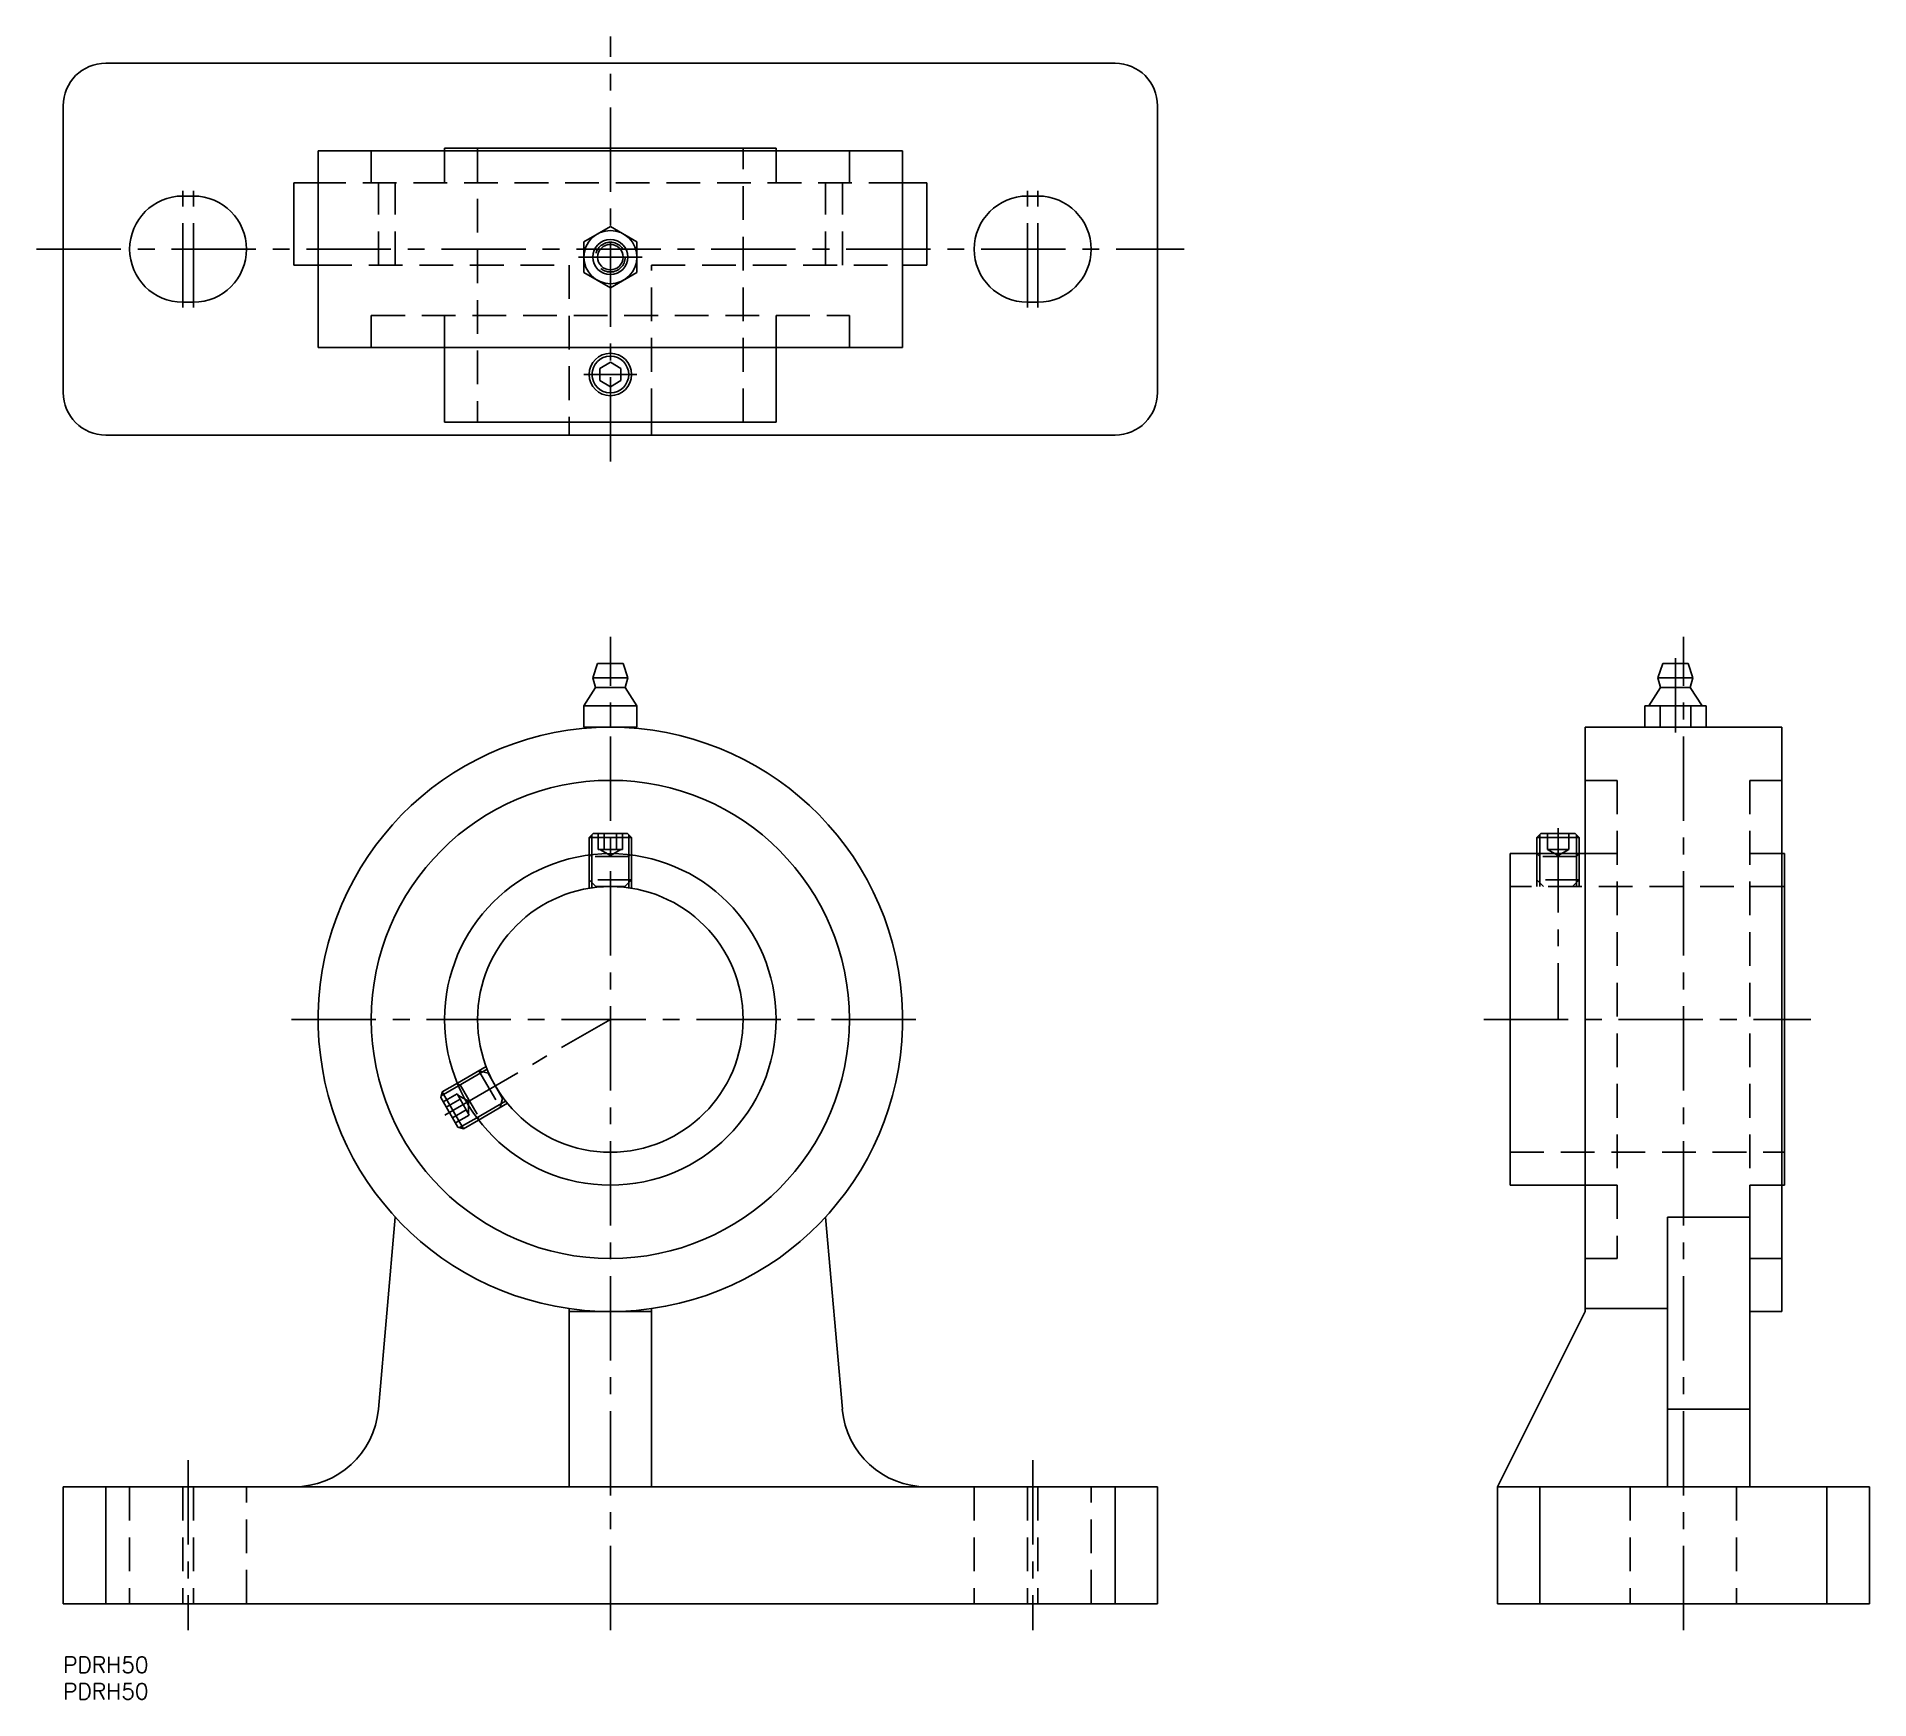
# Model space of a CAD drawing. Extents: x -5 to 340, y -8 to 305.
import ezdxf

# ---------------------------------------------------------------- set-up
doc = ezdxf.new("R2010")
doc.units = 0
doc.header["$LTSCALE"] = 0.5
doc.linetypes.add('CENTER', pattern=[50.8, 31.75, -6.35, 6.35, -6.35])
doc.linetypes.add('DASHED', pattern=[19.05, 12.7, -6.35])
for name, color, linetype in [('MSM_CENTER', 1, 'CENTER'), ('MSM_CONTINUOUS', 7, 'CONTINUOUS'), ('MSM_DASHED', 4, 'DASHED'), ('MSM_NARROW', 5, 'CONTINUOUS'), ('MSM_PART_NUMBER', 7, 'CONTINUOUS')]:
    doc.layers.add(name, color=color, linetype=linetype)
doc.styles.get("Standard").update_dxf_attribs({"font": 'txt.shx', "height": 3, "bigfont": 'bigfont.shx'})

msp = doc.modelspace()

# ---------------------------------------------------------------- linework, layer by layer
at = {"layer": 'MSM_CENTER'}
for p, q in [((103, 225), (103, 305)), ((22.5, 254), (22.5, 276)), ((24.5, 254), (24.5, 276)), ((181.5, 254), (181.5, 276)), ((183.5, 254), (183.5, 276)), ((-5, 265), (211, 265)), ((97, 263.5), (109, 263.5)), ((98, 241.4), (108, 241.4)), ((103, 5), (103, 192)), ((305, 5), (305, 192)), ((303.5, 174), (303.5, 188)), ((281.4, 156), (281.4, 120)), ((43, 120), (163, 120)), ((71.82, 102), (103, 120)), ((267.4, 120), (329, 120)), ((23.5, 37), (23.5, 5)), ((182.5, 37), (182.5, 5))]:
    msp.add_line(p, q, dxfattribs=at)
at = {"layer": 'MSM_CONTINUOUS'}
for p, q in [((198, 300), (8, 300)), ((0, 238), (0, 292)), ((206, 238), (206, 292)), ((48, 283.5), (158, 283.5)), ((48, 283.5), (48, 246.5)), ((71.8, 284), (134.2, 284)), ((71.8, 284), (71.8, 283.5)), ((134.2, 283.5), (134.2, 284)), ((158, 246.5), (158, 283.5)), ((48, 277.5), (43.4, 277.5)), ((162.6, 277.5), (158, 277.5)), ((24.5, 275), (22.5, 275)), ((183.5, 275), (181.5, 275)), ((103, 269.27), (98, 266.39)), ((108, 266.39), (103, 269.27)), ((98, 266.39), (98, 260.61)), ((108, 260.61), (108, 266.39)), ((43.4, 262), (48, 262)), ((98, 260.61), (103, 257.73)), ((103, 257.73), (108, 260.61)), ((158, 262), (162.6, 262)), ((22.5, 255), (24.5, 255)), ((181.5, 255), (183.5, 255)), ((158, 246.5), (48, 246.5)), ((71.8, 246.5), (71.8, 232.4)), ((134.2, 232.4), (134.2, 246.5)), ((103, 243.71), (101, 242.55)), ((101, 242.55), (101, 240.25)), ((105, 242.55), (103, 243.71)), ((105, 242.55), (105, 240.25)), ((101, 240.25), (103, 239.09)), ((103, 239.09), (105, 240.25)), ((71.8, 232.4), (134.2, 232.4)), ((95.25, 232.4), (95.25, 230)), ((110.75, 230), (110.75, 232.4)), ((198, 230), (8, 230)), ((100.6, 187), (99.7, 184.3)), ((100.6, 187), (105.4, 187)), ((106.3, 184.3), (105.4, 187)), ((301.1, 187), (300.2, 184.3)), ((301.1, 187), (305.9, 187)), ((306.8, 184.3), (305.9, 187)), ((99.7, 184.3), (100.2, 182.5)), ((99.7, 184.3), (106.3, 184.3)), ((105.8, 182.5), (106.3, 184.3)), ((300.2, 184.3), (306.8, 184.3)), ((300.2, 184.3), (300.7, 182.5)), ((306.3, 182.5), (306.8, 184.3)), ((100.2, 182.5), (98, 179)), ((100.2, 182.5), (105.8, 182.5)), ((108, 179), (105.8, 182.5)), ((300.7, 182.5), (298.5, 179)), ((300.7, 182.5), (306.3, 182.5)), ((308.5, 179), (306.3, 182.5)), ((98, 179), (98, 175)), ((98, 179), (108, 179)), ((103, 179), (103, 175)), ((108, 179), (108, 175)), ((297.73, 179), (297.73, 175)), ((297.73, 179), (309.27, 179)), ((300.61, 179), (300.61, 175)), ((306.39, 179), (306.39, 175)), ((309.27, 179), (309.27, 175)), ((98, 175), (108, 175)), ((286.5, 65), (286.5, 175)), ((323.5, 175), (286.5, 175)), ((323.5, 175), (323.5, 65)), ((99.77, 155), (99, 154.23)), ((99, 154.23), (99, 150.94)), ((107, 154.23), (99, 154.23)), ((106.23, 155), (99.77, 155)), ((107, 154.23), (106.23, 155)), ((107, 150.94), (107, 154.23)), ((278.17, 155), (277.4, 154.23)), ((277.4, 154.23), (277.4, 151.2)), ((285.4, 154.23), (277.4, 154.23)), ((284.63, 155), (278.17, 155)), ((285.4, 154.23), (284.63, 155)), ((285.4, 151.2), (285.4, 154.23)), ((286.5, 151.2), (272.4, 151.2)), ((272.4, 151.2), (272.4, 88.8)), ((324, 151.2), (323.5, 151.2)), ((324, 151.2), (324, 88.8)), ((74.2, 107.99), (71.35, 106.35)), ((71.35, 106.35), (71.07, 105.3)), ((71.07, 105.3), (74.31, 99.7)), ((71.35, 106.35), (75.35, 99.42)), ((75.35, 99.42), (78.2, 101.06)), ((74.31, 99.7), (75.35, 99.42)), ((272.4, 88.8), (286.5, 88.8)), ((323.5, 88.8), (324, 88.8)), ((62.5, 82.79), (59.33, 46.61)), ((146.67, 46.61), (143.5, 82.79)), ((302, 32), (302, 82.79)), ((302, 82.79), (317.5, 82.79)), ((317.5, 82.79), (317.5, 32)), ((95.25, 65.55), (95.25, 32)), ((110.75, 65), (95.25, 65)), ((110.75, 32), (110.75, 65.55)), ((270, 32), (286.5, 65)), ((286.5, 65.55), (302, 65.55)), ((317.5, 65), (323.5, 65)), ((0, 32), (206, 32)), ((0, 32), (0, 10)), ((206, 32), (206, 10)), ((270, 32), (340, 32)), ((270, 32), (270, 10)), ((340, 32), (340, 10)), ((206, 10), (0, 10)), ((340, 10), (270, 10))]:
    msp.add_line(p, q, dxfattribs=at)
for centre, radius in [((103, 263.5), 5), ((103, 263.5), 3.3), ((103, 263.5), 2.4), ((103, 241.4), 4), ((103, 120), 45), ((103, 120), 31.2), ((103, 120), 25)]:
    msp.add_circle(centre, radius, dxfattribs=at)
for centre, radius, start, end in [((8, 292), 8, 90, 180), ((198, 292), 8, 0, 90), ((22.5, 265), 10, 90, 270), ((24.5, 265), 10, 270, 90), ((181.5, 265), 10, 90, 270), ((183.5, 265), 10, 270, 90), ((8, 238), 8, 180, 270), ((198, 238), 8, 270, 0), ((103, 120), 55, 278.1005, 261.8995), ((43.4, 48), 16, 270, 355), ((162.6, 48), 16, 185, 270)]:
    msp.add_arc(centre, radius, start, end, dxfattribs=at)
at = {"layer": 'MSM_DASHED'}
for p, q in [((58, 283.5), (58, 277.5)), ((71.8, 283.5), (71.8, 277.5)), ((78, 284), (78, 232.4)), ((128, 232.4), (128, 284)), ((134.2, 277.5), (134.2, 283.5)), ((148, 277.5), (148, 283.5)), ((158, 277.5), (48, 277.5)), ((59.33, 262), (59.33, 277.5)), ((62.5, 262), (62.5, 277.5)), ((143.5, 262), (143.5, 277.5)), ((146.67, 262), (146.67, 277.5)), ((48, 262), (95.25, 262)), ((95.25, 262), (95.25, 232.4)), ((110.75, 232.4), (110.75, 262)), ((110.75, 262), (158, 262)), ((58, 252.5), (148, 252.5)), ((58, 252.5), (58, 246.5)), ((71.8, 252.5), (71.8, 246.5)), ((134.2, 246.5), (134.2, 252.5)), ((148, 246.5), (148, 252.5)), ((292.5, 165), (286.5, 165)), ((292.5, 165), (292.5, 75)), ((323.5, 165), (317.5, 165)), ((317.5, 165), (317.5, 82.79)), ((100.69, 152), (100.69, 155)), ((100.69, 152), (105.31, 152)), ((101, 152), (103, 150.85)), ((101.85, 152), (101.85, 155)), ((103, 150.85), (105, 152)), ((104.15, 152), (104.15, 155)), ((105.31, 152), (105.31, 155)), ((279.4, 152), (279.4, 155)), ((279.4, 152), (283.4, 152)), ((279.4, 152), (281.4, 150.85)), ((281.4, 152), (281.4, 155)), ((281.4, 150.85), (283.4, 152)), ((283.4, 152), (283.4, 155)), ((99, 150.94), (99, 144.68)), ((99.23, 150.97), (99.54, 150.66)), ((99.54, 151.01), (99.54, 144.76)), ((106.46, 150.66), (99.54, 150.66)), ((106.46, 144.76), (106.46, 151.01)), ((106.46, 150.66), (106.77, 150.97)), ((107, 144.68), (107, 150.94)), ((277.4, 151.2), (277.4, 145)), ((277.4, 151.2), (277.94, 150.66)), ((277.41, 151.2), (277.4, 151.2)), ((277.94, 151.2), (277.94, 145)), ((284.86, 150.66), (277.94, 150.66)), ((284.86, 145), (284.86, 151.2)), ((284.86, 150.66), (285.4, 151.2)), ((285.4, 151.2), (285.39, 151.2)), ((285.4, 145), (285.4, 151.2)), ((292.5, 151.2), (286.5, 151.2)), ((323.5, 151.2), (317.5, 151.2)), ((107, 146.25), (99, 146.25)), ((99, 146.25), (100.25, 145)), ((105.75, 145), (100.25, 145)), ((105.75, 145), (107, 146.25)), ((324, 145), (272.4, 145)), ((285.4, 146.25), (277.4, 146.25)), ((277.4, 146.25), (278.65, 145)), ((284.15, 145), (285.4, 146.25)), ((79.63, 111.13), (74.2, 107.99)), ((79.83, 110.62), (74.42, 107.49)), ((74.72, 107.67), (74.3, 107.78)), ((74.72, 107.67), (78.18, 101.68)), ((78.27, 110.34), (82.27, 103.41)), ((79.97, 109.88), (78.27, 110.34)), ((79.97, 109.88), (82.72, 105.12)), ((74.13, 106), (71.53, 104.5)), ((74.71, 105), (72.11, 103.5)), ((76.44, 102), (74.13, 106)), ((76.29, 104.58), (74.29, 105.73)), ((76.29, 102.27), (76.29, 104.58)), ((77.88, 101.5), (83.29, 104.62)), ((78.2, 101.06), (83.63, 104.2)), ((82.27, 103.41), (82.72, 105.12)), ((75.86, 103), (73.27, 101.5)), ((76.44, 102), (73.84, 100.5)), ((78.07, 101.26), (78.18, 101.68)), ((272.4, 95), (324, 95)), ((286.5, 88.8), (292.5, 88.8)), ((317.5, 88.8), (323.5, 88.8)), ((286.5, 75), (292.5, 75)), ((317.5, 75), (323.5, 75)), ((12.5, 32), (12.5, 10)), ((22.5, 32), (22.5, 10)), ((24.5, 32), (24.5, 10)), ((34.5, 10), (34.5, 32)), ((171.5, 32), (171.5, 10)), ((181.5, 32), (181.5, 10)), ((183.5, 32), (183.5, 10)), ((193.5, 10), (193.5, 32)), ((295, 32), (295, 10)), ((315, 32), (315, 10))]:
    msp.add_line(p, q, dxfattribs=at)
msp.add_circle((103, 263.5), 2.8, dxfattribs=at)
msp.add_arc((103, 120), 55, 261.8995, 278.1005, dxfattribs=at)
at = {"layer": 'MSM_NARROW'}
for p, q in [((43.4, 262), (43.4, 277.5)), ((162.6, 262), (162.6, 277.5)), ((99.54, 154.77), (99.54, 151.01)), ((106.46, 154.77), (106.46, 151.01)), ((277.94, 154.77), (277.94, 151.2)), ((284.86, 154.77), (284.86, 151.2)), ((71.16, 105.61), (74.42, 107.49)), ((74.61, 99.62), (77.88, 101.5)), ((302, 46.61), (317.5, 46.61)), ((8, 32), (8, 10)), ((198, 32), (198, 10)), ((278, 32), (278, 10)), ((332, 32), (332, 10))]:
    msp.add_line(p, q, dxfattribs=at)
msp.add_circle((103, 241.4), 3.46, dxfattribs=at)

# ---------------------------------------------------------------- texts
at = {"layer": 'MSM_PART_NUMBER'}
for p in [(0, -3), (0, -8)]:
    msp.add_text('PDRH50', height=3, dxfattribs=at).set_placement(p)

doc.saveas('drawing.dxf')
